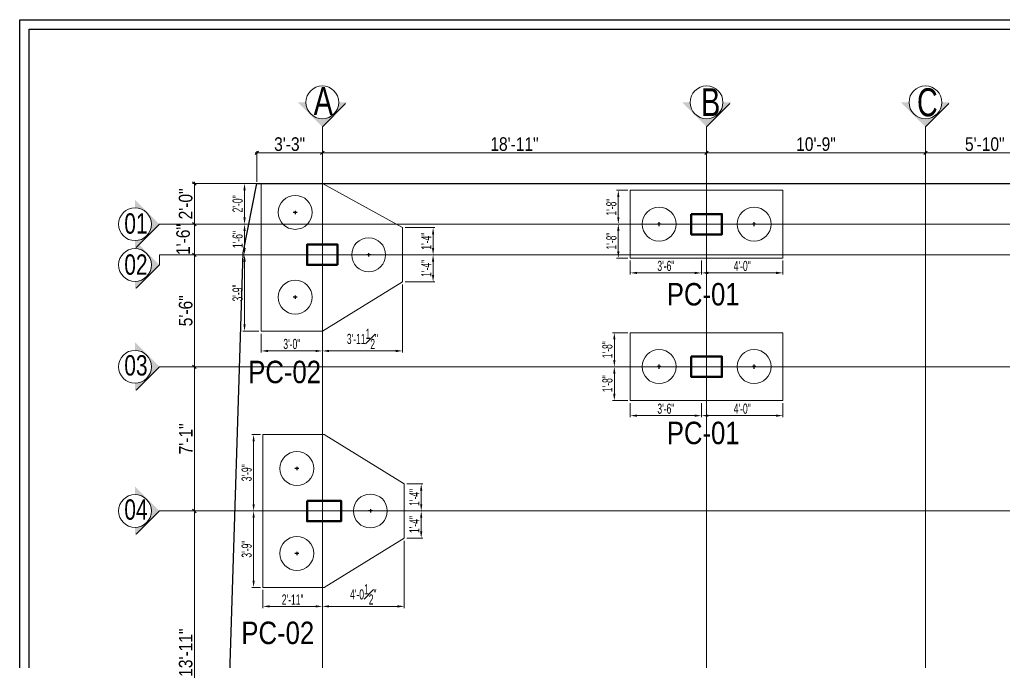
# Model space of a CAD drawing. Extents: x 52891 to 66536, y -48165 to -44533.
# Drawn here: x 54893 to 55474, y -46692 to -46313 of the extents above; entities that cross this region are included whole.
import ezdxf

# ---------------------------------------------------------------- set-up
doc = ezdxf.new("R2010")
doc.units = 0
doc.header["$MEASUREMENT"] = 0
doc.header["$PDMODE"] = 3
doc.layers.get('DEFPOINTS').update_dxf_attribs({"lineweight": 13})
for name, color, linetype, lineweight in [('1-PILE', 173, 'Continuous', 20), ('1-TEXT', 212, 'Continuous', 25), ('COLUMN-1', 1, 'Continuous', 50), ('DIMEN', 8, 'Continuous', 13), ('line', 7, 'Continuous', 15), ('PILE CAP', 183, 'Continuous', 15), ('TEXT', 7, 'Continuous', 13), ('TREE', 84, 'Continuous', 13), ('WALL', 7, 'Continuous', 30)]:
    doc.layers.add(name, color=color, linetype=linetype, lineweight=lineweight)
doc.layers.add('Layer1', color=174, linetype='Continuous')
doc.styles.add('Dimtext', font='ARIALN.TTF')
doc.styles.add('NEW', font='swissck.ttf')
doc.styles.add('ROMAN_SIMPLEX', font='swisscl.ttf')
doc.styles.get("Standard").update_dxf_attribs({"font": 'arial.ttf', "width": 0.6, "height": 6})
doc.dimstyles.new('1-4', dxfattribs={"dimtxt": 6, "dimasz": 4, "dimexe": 1, "dimexo": 1.5, "dimgap": 1, "dimtad": 1, "dimdec": 1, "dimzin": 3, "dimdsep": 46, "dimlunit": 4, "dimtxsty": 'Standard', "dimcen": 0.09, "dimdle": 4, "dimclrd": 252, "dimclre": 252, "dimclrt": 7, "dimadec": 0, "dimazin": 0, "dimtfac": 1, "dimtdec": 1, "dimtofl": 0, "dimtmove": 1, "dimatfit": 3, "dimfxl": 2, "dimfrac": 1, "dimtolj": 1, "dimtzin": 0, "dimlwd": 9, "dimlwe": 9, "dimarcsym": 0})
doc.dimstyles.new('Dim4', dxfattribs={"dimtxt": 8, "dimasz": 2, "dimexe": 1, "dimexo": 1, "dimgap": 1, "dimtad": 1, "dimdec": 0, "dimzin": 3, "dimdsep": 46, "dimlunit": 4, "dimtxsty": 'Dimtext', "dimblk": 'OBLIQUE', "dimcen": 2, "dimdle": 1, "dimclrd": 256, "dimclre": 256, "dimclrt": 3, "dimadec": 0, "dimazin": 1, "dimtm": 1e-09, "dimtfac": 1, "dimtdec": 0, "dimtofl": 0, "dimtmove": 2, "dimatfit": 3, "dimldrblk": 'OBLIQUE', "dimfxl": 6, "dimfrac": 2, "dimtolj": 1, "dimtzin": 0, "dimlwd": -1, "dimlwe": -1, "dimarcsym": 0})

# ---------------------------------------------------------------- blocks, each defined once
blk = doc.blocks.new('_Oblique')
at = {"layer": 'WALL', "color": 0, "lineweight": -2}
blk.add_line((-0.5, -0.5), (0.5, 0.5), dxfattribs=at)
blk = doc.blocks.new('*D1468')
at = {"layer": 'DEFPOINTS', "color": 0}
for p in [(55071.83, -46391.78), (55033.22, -46409.88), (55071.83, -46409.88)]:
    blk.add_point(p, dxfattribs=at)
at = {"layer": 'line'}
for p, q in [((55032.22, -46391.78), (55072.83, -46391.78)), ((55033.22, -46408.88), (55033.22, -46390.78)), ((55071.83, -46408.88), (55071.83, -46390.78))]:
    blk.add_line(p, q, dxfattribs=at)
at = {"layer": 'line', "xscale": 2, "yscale": 2, "zscale": 2, "rotation": 180}
blk.add_blockref('_Oblique', (55033.22, -46391.78), dxfattribs=at)
at = {"layer": 'line', "xscale": 2, "yscale": 2, "zscale": 2}
blk.add_blockref('_Oblique', (55071.83, -46391.78), dxfattribs=at)
at = {"layer": 'line', "color": 3, "insert": (55052.53, -46386.7), "char_height": 8, "attachment_point": 5, "style": 'Dimtext'}
blk.add_mtext('\\A1;3\'-3"', dxfattribs=at)
blk = doc.blocks.new('*D1469')
at = {"layer": 'DEFPOINTS', "color": 0}
for p in [(55298.33, -46391.78), (55071.83, -46409.88), (55298.33, -46409.88)]:
    blk.add_point(p, dxfattribs=at)
at = {"layer": 'line'}
for p, q in [((55070.83, -46391.78), (55299.33, -46391.78)), ((55071.83, -46408.88), (55071.83, -46390.78)), ((55298.33, -46408.88), (55298.33, -46390.78))]:
    blk.add_line(p, q, dxfattribs=at)
at = {"layer": 'line', "xscale": 2, "yscale": 2, "zscale": 2, "rotation": 180}
blk.add_blockref('_Oblique', (55071.83, -46391.78), dxfattribs=at)
at = {"layer": 'line', "xscale": 2, "yscale": 2, "zscale": 2}
blk.add_blockref('_Oblique', (55298.33, -46391.78), dxfattribs=at)
at = {"layer": 'line', "color": 3, "insert": (55185.08, -46386.7), "char_height": 8, "attachment_point": 5, "style": 'Dimtext'}
blk.add_mtext('\\A1;18\'-11"', dxfattribs=at)
blk = doc.blocks.new('*D1470')
at = {"layer": 'DEFPOINTS', "color": 0}
for p in [(55427.33, -46391.78), (55298.33, -46409.88), (55427.33, -46409.88)]:
    blk.add_point(p, dxfattribs=at)
at = {"layer": 'line'}
for p, q in [((55297.33, -46391.78), (55428.33, -46391.78)), ((55298.33, -46408.88), (55298.33, -46390.78)), ((55427.33, -46408.88), (55427.33, -46390.78))]:
    blk.add_line(p, q, dxfattribs=at)
at = {"layer": 'line', "xscale": 2, "yscale": 2, "zscale": 2, "rotation": 180}
blk.add_blockref('_Oblique', (55298.33, -46391.78), dxfattribs=at)
at = {"layer": 'line', "xscale": 2, "yscale": 2, "zscale": 2}
blk.add_blockref('_Oblique', (55427.33, -46391.78), dxfattribs=at)
at = {"layer": 'line', "color": 3, "insert": (55362.83, -46386.7), "char_height": 8, "attachment_point": 5, "style": 'Dimtext'}
blk.add_mtext('\\A1;10\'-9"', dxfattribs=at)
blk = doc.blocks.new('*D1471')
at = {"layer": 'DEFPOINTS', "color": 0}
for p in [(55497.33, -46391.78), (55427.33, -46409.88), (55497.33, -46409.88)]:
    blk.add_point(p, dxfattribs=at)
at = {"layer": 'line'}
for p, q in [((55426.33, -46391.78), (55498.33, -46391.78)), ((55427.33, -46408.88), (55427.33, -46390.78)), ((55497.33, -46408.88), (55497.33, -46390.78))]:
    blk.add_line(p, q, dxfattribs=at)
at = {"layer": 'line', "xscale": 2, "yscale": 2, "zscale": 2, "rotation": 180}
blk.add_blockref('_Oblique', (55427.33, -46391.78), dxfattribs=at)
at = {"layer": 'line', "xscale": 2, "yscale": 2, "zscale": 2}
blk.add_blockref('_Oblique', (55497.33, -46391.78), dxfattribs=at)
at = {"layer": 'line', "color": 3, "insert": (55462.33, -46386.7), "char_height": 8, "attachment_point": 5, "style": 'Dimtext'}
blk.add_mtext('\\A1;5\'-10"', dxfattribs=at)
blk = doc.blocks.new('*D1475')
at = {"layer": 'DEFPOINTS', "color": 0}
for p in [(55033.22, -46409.88), (54996.37, -46433.88), (55033.22, -46433.88)]:
    blk.add_point(p, dxfattribs=at)
at = {"layer": 'line'}
for p, q in [((55032.22, -46409.88), (54995.37, -46409.88)), ((54996.37, -46408.88), (54996.37, -46434.88)), ((55032.22, -46433.88), (54995.37, -46433.88))]:
    blk.add_line(p, q, dxfattribs=at)
at = {"layer": 'line', "xscale": 2, "yscale": 2, "zscale": 2}
for p, rotation in [((54996.37, -46409.88), 90), ((54996.37, -46433.88), 270)]:
    blk.add_blockref('_Oblique', p, dxfattribs=dict(at, rotation=rotation))
at = {"layer": 'line', "color": 3, "insert": (54991.29, -46421.88), "char_height": 8, "attachment_point": 5, "rotation": 90, "style": 'Dimtext'}
blk.add_mtext('\\A1;2\'-0"', dxfattribs=at)
blk = doc.blocks.new('*D1476')
at = {"layer": 'DEFPOINTS', "color": 0}
for p in [(55033.22, -46433.88), (54996.37, -46451.88), (54996.37, -46451.88)]:
    blk.add_point(p, dxfattribs=at)
at = {"layer": 'line'}
for p, q in [((54996.37, -46432.88), (54996.37, -46452.88)), ((55032.22, -46433.88), (54995.37, -46433.88))]:
    blk.add_line(p, q, dxfattribs=at)
at = {"layer": 'line', "xscale": 2, "yscale": 2, "zscale": 2}
for p, rotation in [((54996.37, -46433.88), 90), ((54996.37, -46451.88), 270)]:
    blk.add_blockref('_Oblique', p, dxfattribs=dict(at, rotation=rotation))
at = {"layer": 'line', "color": 3, "insert": (54989.79, -46442.88), "char_height": 8, "attachment_point": 5, "rotation": 90, "style": 'Dimtext'}
blk.add_mtext('\\A1;1\'-6"', dxfattribs=at)
blk = doc.blocks.new('*D1477')
at = {"layer": 'DEFPOINTS', "color": 0}
for p in [(54996.37, -46451.88), (54996.37, -46517.88), (54996.37, -46517.88)]:
    blk.add_point(p, dxfattribs=at)
at = {"layer": 'line'}
blk.add_line((54996.37, -46450.88), (54996.37, -46518.88), dxfattribs=at)
at = {"layer": 'line', "xscale": 2, "yscale": 2, "zscale": 2}
for p, rotation in [((54996.37, -46451.88), 90), ((54996.37, -46517.88), 270)]:
    blk.add_blockref('_Oblique', p, dxfattribs=dict(at, rotation=rotation))
at = {"layer": 'line', "color": 3, "insert": (54991.29, -46484.88), "char_height": 8, "attachment_point": 5, "rotation": 90, "style": 'Dimtext'}
blk.add_mtext('\\A1;5\'-6"', dxfattribs=at)
blk = doc.blocks.new('*D1478')
at = {"layer": 'DEFPOINTS', "color": 0}
for p in [(54996.37, -46517.88), (54996.37, -46602.88), (54996.37, -46602.88)]:
    blk.add_point(p, dxfattribs=at)
at = {"layer": 'line'}
blk.add_line((54996.37, -46516.88), (54996.37, -46603.88), dxfattribs=at)
at = {"layer": 'line', "xscale": 2, "yscale": 2, "zscale": 2}
for p, rotation in [((54996.37, -46517.88), 90), ((54996.37, -46602.88), 270)]:
    blk.add_blockref('_Oblique', p, dxfattribs=dict(at, rotation=rotation))
at = {"layer": 'line', "color": 3, "insert": (54991.35, -46560.38), "char_height": 8, "attachment_point": 5, "rotation": 90, "style": 'Dimtext'}
blk.add_mtext('\\A1;7\'-1"', dxfattribs=at)
blk = doc.blocks.new('*D1479')
at = {"layer": 'DEFPOINTS', "color": 0}
for p in [(54996.37, -46602.88), (54996.37, -46769.88), (55014.28, -46769.88)]:
    blk.add_point(p, dxfattribs=at)
at = {"layer": 'line'}
for p, q in [((54996.37, -46601.88), (54996.37, -46770.88)), ((55013.28, -46769.88), (54995.37, -46769.88))]:
    blk.add_line(p, q, dxfattribs=at)
at = {"layer": 'line', "xscale": 2, "yscale": 2, "zscale": 2}
for p, rotation in [((54996.37, -46602.88), 90), ((54996.37, -46769.88), 270)]:
    blk.add_blockref('_Oblique', p, dxfattribs=dict(at, rotation=rotation))
at = {"layer": 'line', "color": 3, "insert": (54991.29, -46686.38), "char_height": 8, "attachment_point": 5, "rotation": 90, "style": 'Dimtext'}
blk.add_mtext('\\A1;13\'-11"', dxfattribs=at)
blk = doc.blocks.new('*D1481')
at = {"layer": 'DEFPOINTS', "color": 0}
for p in [(55253.33, -46413.79), (55246.31, -46433.79), (55253.33, -46433.79)]:
    blk.add_point(p, dxfattribs=at)
at = {"layer": 'line', "color": 252, "linetype": 'Continuous', "lineweight": 9}
for p, q in [((55251.83, -46413.79), (55245.31, -46413.79)), ((55246.31, -46417.79), (55246.31, -46429.79)), ((55251.83, -46433.79), (55245.31, -46433.79))]:
    blk.add_line(p, q, dxfattribs=at)
at = {"layer": 'line', "color": 252}
for points in [[(55245.64, -46417.79), (55246.97, -46417.79), (55246.31, -46413.79)], [(55245.64, -46429.79), (55246.97, -46429.79), (55246.31, -46433.79)]]:
    blk.add_solid(points, dxfattribs=at)
at = {"layer": 'line', "color": 7, "insert": (55242.24, -46423.79), "char_height": 6, "attachment_point": 5, "rotation": 90}
blk.add_mtext('\\A1;1\'-8"', dxfattribs=at)
blk = doc.blocks.new('*D1482')
at = {"layer": 'DEFPOINTS', "color": 0}
for p in [(55253.33, -46433.79), (55246.31, -46453.79), (55253.33, -46453.79)]:
    blk.add_point(p, dxfattribs=at)
at = {"layer": 'line', "color": 252, "linetype": 'Continuous', "lineweight": 9}
for p, q in [((55251.83, -46433.79), (55245.31, -46433.79)), ((55246.31, -46437.79), (55246.31, -46449.79)), ((55251.83, -46453.79), (55245.31, -46453.79))]:
    blk.add_line(p, q, dxfattribs=at)
at = {"layer": 'line', "color": 252}
for points in [[(55245.64, -46437.79), (55246.97, -46437.79), (55246.31, -46433.79)], [(55245.64, -46449.79), (55246.97, -46449.79), (55246.31, -46453.79)]]:
    blk.add_solid(points, dxfattribs=at)
at = {"layer": 'line', "color": 7, "insert": (55242.24, -46443.79), "char_height": 6, "attachment_point": 5, "rotation": 90}
blk.add_mtext('\\A1;1\'-8"', dxfattribs=at)
blk = doc.blocks.new('*D1483')
at = {"layer": 'DEFPOINTS', "color": 0}
for p in [(55253.33, -46453.79), (55295.33, -46453.79), (55295.33, -46462.55)]:
    blk.add_point(p, dxfattribs=at)
at = {"layer": 'line', "color": 252, "linetype": 'Continuous', "lineweight": 9}
for p, q in [((55253.33, -46455.29), (55253.33, -46463.55)), ((55295.33, -46455.29), (55295.33, -46463.55)), ((55257.33, -46462.55), (55291.33, -46462.55))]:
    blk.add_line(p, q, dxfattribs=at)
at = {"layer": 'line', "color": 252}
for points in [[(55257.33, -46461.88), (55257.33, -46463.22), (55253.33, -46462.55)], [(55291.33, -46461.88), (55291.33, -46463.22), (55295.33, -46462.55)]]:
    blk.add_solid(points, dxfattribs=at)
at = {"layer": 'line', "color": 7, "insert": (55274.33, -46458.48), "char_height": 6, "attachment_point": 5}
blk.add_mtext('\\A1;3\'-6"', dxfattribs=at)
blk = doc.blocks.new('*D1484')
at = {"layer": 'DEFPOINTS', "color": 0}
for p in [(55295.33, -46453.79), (55343.33, -46453.79), (55343.33, -46462.55)]:
    blk.add_point(p, dxfattribs=at)
at = {"layer": 'line', "color": 252, "linetype": 'Continuous', "lineweight": 9}
for p, q in [((55295.33, -46455.29), (55295.33, -46463.55)), ((55343.33, -46455.29), (55343.33, -46463.55)), ((55299.33, -46462.55), (55339.33, -46462.55))]:
    blk.add_line(p, q, dxfattribs=at)
at = {"layer": 'line', "color": 252}
for points in [[(55299.33, -46461.88), (55299.33, -46463.22), (55295.33, -46462.55)], [(55339.33, -46461.88), (55339.33, -46463.22), (55343.33, -46462.55)]]:
    blk.add_solid(points, dxfattribs=at)
at = {"layer": 'line', "color": 7, "insert": (55319.33, -46458.49), "char_height": 6, "attachment_point": 5}
blk.add_mtext('\\A1;4\'-0"', dxfattribs=at)
blk = doc.blocks.new('*D1485')
at = {"layer": 'DEFPOINTS', "color": 0}
for p in [(55253.33, -46537.79), (55295.33, -46537.79), (55295.33, -46546.67)]:
    blk.add_point(p, dxfattribs=at)
at = {"layer": 'line', "color": 252, "linetype": 'Continuous', "lineweight": 9}
for p, q in [((55253.33, -46539.29), (55253.33, -46547.67)), ((55295.33, -46539.29), (55295.33, -46547.67)), ((55257.33, -46546.67), (55291.33, -46546.67))]:
    blk.add_line(p, q, dxfattribs=at)
at = {"layer": 'line', "color": 252}
for points in [[(55257.33, -46546.01), (55257.33, -46547.34), (55253.33, -46546.67)], [(55291.33, -46546.01), (55291.33, -46547.34), (55295.33, -46546.67)]]:
    blk.add_solid(points, dxfattribs=at)
at = {"layer": 'line', "color": 7, "insert": (55274.33, -46542.61), "char_height": 6, "attachment_point": 5}
blk.add_mtext('\\A1;3\'-6"', dxfattribs=at)
blk = doc.blocks.new('*D1486')
at = {"layer": 'DEFPOINTS', "color": 0}
for p in [(55295.33, -46537.79), (55343.33, -46537.79), (55343.33, -46546.67)]:
    blk.add_point(p, dxfattribs=at)
at = {"layer": 'line', "color": 252, "linetype": 'Continuous', "lineweight": 9}
for p, q in [((55295.33, -46539.29), (55295.33, -46547.67)), ((55343.33, -46539.29), (55343.33, -46547.67)), ((55299.33, -46546.67), (55339.33, -46546.67))]:
    blk.add_line(p, q, dxfattribs=at)
at = {"layer": 'line', "color": 252}
for points in [[(55299.33, -46546.01), (55299.33, -46547.34), (55295.33, -46546.67)], [(55339.33, -46546.01), (55339.33, -46547.34), (55343.33, -46546.67)]]:
    blk.add_solid(points, dxfattribs=at)
at = {"layer": 'line', "color": 7, "insert": (55319.33, -46542.61), "char_height": 6, "attachment_point": 5}
blk.add_mtext('\\A1;4\'-0"', dxfattribs=at)
blk = doc.blocks.new('*D1487')
at = {"layer": 'DEFPOINTS', "color": 0}
for p in [(55253.33, -46497.79), (55243.96, -46517.88), (55253.33, -46517.88)]:
    blk.add_point(p, dxfattribs=at)
at = {"layer": 'line', "color": 252, "linetype": 'Continuous', "lineweight": 9}
for p, q in [((55251.83, -46497.79), (55242.96, -46497.79)), ((55243.96, -46501.79), (55243.96, -46513.88)), ((55251.83, -46517.88), (55242.96, -46517.88))]:
    blk.add_line(p, q, dxfattribs=at)
at = {"layer": 'line', "color": 252}
for points in [[(55243.29, -46501.79), (55244.63, -46501.79), (55243.96, -46497.79)], [(55243.29, -46513.88), (55244.63, -46513.88), (55243.96, -46517.88)]]:
    blk.add_solid(points, dxfattribs=at)
at = {"layer": 'line', "color": 7, "insert": (55239.9, -46507.84), "char_height": 6, "attachment_point": 5, "rotation": 90}
blk.add_mtext('\\A1;1\'-8"', dxfattribs=at)
blk = doc.blocks.new('*D1488')
at = {"layer": 'DEFPOINTS', "color": 0}
for p in [(55253.33, -46517.88), (55243.96, -46537.79), (55253.33, -46537.79)]:
    blk.add_point(p, dxfattribs=at)
at = {"layer": 'line', "color": 252, "linetype": 'Continuous', "lineweight": 9}
for p, q in [((55251.83, -46517.88), (55242.96, -46517.88)), ((55243.96, -46521.88), (55243.96, -46533.79)), ((55251.83, -46537.79), (55242.96, -46537.79))]:
    blk.add_line(p, q, dxfattribs=at)
at = {"layer": 'line', "color": 252}
for points in [[(55243.29, -46521.88), (55244.63, -46521.88), (55243.96, -46517.88)], [(55243.29, -46533.79), (55244.63, -46533.79), (55243.96, -46537.79)]]:
    blk.add_solid(points, dxfattribs=at)
at = {"layer": 'line', "color": 7, "insert": (55239.9, -46527.84), "char_height": 6, "attachment_point": 5, "rotation": 90}
blk.add_mtext('\\A1;1\'-8"', dxfattribs=at)
blk = doc.blocks.new('*D1498')
at = {"layer": 'DEFPOINTS', "color": 0}
for p in [(55035.83, -46496.88), (55071.83, -46496.88), (55071.83, -46508.54)]:
    blk.add_point(p, dxfattribs=at)
at = {"layer": 'line', "color": 252, "linetype": 'Continuous', "lineweight": 9}
for p, q in [((55035.83, -46498.38), (55035.83, -46509.54)), ((55071.83, -46498.38), (55071.83, -46509.54)), ((55039.83, -46508.54), (55067.83, -46508.54))]:
    blk.add_line(p, q, dxfattribs=at)
at = {"layer": 'line', "color": 252}
for points in [[(55039.83, -46507.88), (55039.83, -46509.21), (55035.83, -46508.54)], [(55067.83, -46507.88), (55067.83, -46509.21), (55071.83, -46508.54)]]:
    blk.add_solid(points, dxfattribs=at)
at = {"layer": 'line', "color": 7, "insert": (55053.83, -46504.48), "char_height": 6, "attachment_point": 5}
blk.add_mtext('\\A1;3\'-0"', dxfattribs=at)
blk = doc.blocks.new('*D1499')
at = {"layer": 'DEFPOINTS', "color": 0}
for p in [(55119.13, -46467.88), (55071.83, -46496.88), (55119.13, -46508.54)]:
    blk.add_point(p, dxfattribs=at)
at = {"layer": 'line', "color": 252, "linetype": 'Continuous', "lineweight": 9}
for p, q in [((55119.13, -46469.38), (55119.13, -46509.54)), ((55071.83, -46498.38), (55071.83, -46509.54)), ((55075.83, -46508.54), (55115.13, -46508.54))]:
    blk.add_line(p, q, dxfattribs=at)
at = {"layer": 'line', "color": 252}
for points in [[(55075.83, -46507.88), (55075.83, -46509.21), (55071.83, -46508.54)], [(55115.13, -46507.88), (55115.13, -46509.21), (55119.13, -46508.54)]]:
    blk.add_solid(points, dxfattribs=at)
at = {"layer": 'line', "color": 7, "insert": (55095.48, -46501.47), "char_height": 6, "attachment_point": 5}
blk.add_mtext('\\A1;3\'-11{\\H1.000000x;\\S1#2;}"', dxfattribs=at)
blk = doc.blocks.new('*D1500')
at = {"layer": 'DEFPOINTS', "color": 0}
for p in [(55119.13, -46451.88), (55137.11, -46451.88), (55119.13, -46467.88)]:
    blk.add_point(p, dxfattribs=at)
at = {"layer": 'line', "color": 252, "linetype": 'Continuous', "lineweight": 9}
for p, q in [((55120.63, -46451.88), (55138.11, -46451.88)), ((55137.11, -46463.88), (55137.11, -46455.88)), ((55120.63, -46467.88), (55138.11, -46467.88))]:
    blk.add_line(p, q, dxfattribs=at)
at = {"layer": 'line', "color": 252}
for points in [[(55136.45, -46455.88), (55137.78, -46455.88), (55137.11, -46451.88)], [(55136.45, -46463.88), (55137.78, -46463.88), (55137.11, -46467.88)]]:
    blk.add_solid(points, dxfattribs=at)
at = {"layer": 'line', "color": 7, "insert": (55133.1, -46459.88), "char_height": 6, "attachment_point": 5, "rotation": 90}
blk.add_mtext('\\A1;1\'-4"', dxfattribs=at)
blk = doc.blocks.new('*D1501')
at = {"layer": 'DEFPOINTS', "color": 0}
for p in [(55119.13, -46435.88), (55137.11, -46435.88), (55119.13, -46451.88)]:
    blk.add_point(p, dxfattribs=at)
at = {"layer": 'line', "color": 252, "linetype": 'Continuous', "lineweight": 9}
for p, q in [((55120.63, -46435.88), (55138.11, -46435.88)), ((55137.11, -46447.88), (55137.11, -46439.88)), ((55120.63, -46451.88), (55138.11, -46451.88))]:
    blk.add_line(p, q, dxfattribs=at)
at = {"layer": 'line', "color": 252}
for points in [[(55136.45, -46439.88), (55137.78, -46439.88), (55137.11, -46435.88)], [(55136.45, -46447.88), (55137.78, -46447.88), (55137.11, -46451.88)]]:
    blk.add_solid(points, dxfattribs=at)
at = {"layer": 'line', "color": 7, "insert": (55133.1, -46443.88), "char_height": 6, "attachment_point": 5, "rotation": 90}
blk.add_mtext('\\A1;1\'-4"', dxfattribs=at)
blk = doc.blocks.new('*D1502')
at = {"layer": 'DEFPOINTS', "color": 0}
for p in [(55035.83, -46409.88), (55025.97, -46433.88), (55035.83, -46433.88)]:
    blk.add_point(p, dxfattribs=at)
at = {"layer": 'line', "color": 252, "linetype": 'Continuous', "lineweight": 9}
for p, q in [((55034.33, -46409.88), (55024.97, -46409.88)), ((55025.97, -46413.88), (55025.97, -46429.88)), ((55034.33, -46433.88), (55024.97, -46433.88))]:
    blk.add_line(p, q, dxfattribs=at)
at = {"layer": 'line', "color": 252}
for points in [[(55025.3, -46413.88), (55026.64, -46413.88), (55025.97, -46409.88)], [(55025.3, -46429.88), (55026.64, -46429.88), (55025.97, -46433.88)]]:
    blk.add_solid(points, dxfattribs=at)
at = {"layer": 'line', "color": 7, "insert": (55021.91, -46421.88), "char_height": 6, "attachment_point": 5, "rotation": 90}
blk.add_mtext('\\A1;2\'-0"', dxfattribs=at)
blk = doc.blocks.new('*D1503')
at = {"layer": 'DEFPOINTS', "color": 0}
for p in [(55035.83, -46433.88), (55025.97, -46451.88), (55035.83, -46451.88)]:
    blk.add_point(p, dxfattribs=at)
at = {"layer": 'line', "color": 252, "linetype": 'Continuous', "lineweight": 9}
for p, q in [((55034.33, -46433.88), (55024.97, -46433.88)), ((55025.97, -46437.88), (55025.97, -46447.88)), ((55034.33, -46451.88), (55024.97, -46451.88))]:
    blk.add_line(p, q, dxfattribs=at)
at = {"layer": 'line', "color": 252}
for points in [[(55025.3, -46437.88), (55026.64, -46437.88), (55025.97, -46433.88)], [(55025.3, -46447.88), (55026.64, -46447.88), (55025.97, -46451.88)]]:
    blk.add_solid(points, dxfattribs=at)
at = {"layer": 'line', "color": 7, "insert": (55021.91, -46442.88), "char_height": 6, "attachment_point": 5, "rotation": 90}
blk.add_mtext('\\A1;1\'-6"', dxfattribs=at)
blk = doc.blocks.new('*D1504')
at = {"layer": 'DEFPOINTS', "color": 0}
for p in [(55035.83, -46451.88), (55025.97, -46496.88), (55035.83, -46496.88)]:
    blk.add_point(p, dxfattribs=at)
at = {"layer": 'line', "color": 252, "linetype": 'Continuous', "lineweight": 9}
for p, q in [((55034.33, -46451.88), (55024.97, -46451.88)), ((55025.97, -46455.88), (55025.97, -46492.88)), ((55034.33, -46496.88), (55024.97, -46496.88))]:
    blk.add_line(p, q, dxfattribs=at)
at = {"layer": 'line', "color": 252}
for points in [[(55025.3, -46455.88), (55026.64, -46455.88), (55025.97, -46451.88)], [(55025.3, -46492.88), (55026.64, -46492.88), (55025.97, -46496.88)]]:
    blk.add_solid(points, dxfattribs=at)
at = {"layer": 'line', "color": 7, "insert": (55021.9, -46474.38), "char_height": 6, "attachment_point": 5, "rotation": 90}
blk.add_mtext('\\A1;3\'-9"', dxfattribs=at)
blk = doc.blocks.new('*D1505')
at = {"layer": 'DEFPOINTS', "color": 0}
for p in [(55036.83, -46647.88), (55071.83, -46647.88), (55071.83, -46659.1)]:
    blk.add_point(p, dxfattribs=at)
at = {"layer": 'line', "color": 252, "linetype": 'Continuous', "lineweight": 9}
for p, q in [((55036.83, -46649.38), (55036.83, -46660.1)), ((55071.83, -46649.38), (55071.83, -46660.1)), ((55040.83, -46659.1), (55067.83, -46659.1))]:
    blk.add_line(p, q, dxfattribs=at)
at = {"layer": 'line', "color": 252}
for points in [[(55040.83, -46658.43), (55040.83, -46659.76), (55036.83, -46659.1)], [(55067.83, -46658.43), (55067.83, -46659.76), (55071.83, -46659.1)]]:
    blk.add_solid(points, dxfattribs=at)
at = {"layer": 'line', "color": 7, "insert": (55054.33, -46655.08), "char_height": 6, "attachment_point": 5}
blk.add_mtext('\\A1;2\'-11"', dxfattribs=at)
blk = doc.blocks.new('*D1506')
at = {"layer": 'DEFPOINTS', "color": 0}
for p in [(55120.13, -46618.88), (55071.83, -46647.88), (55120.13, -46659.1)]:
    blk.add_point(p, dxfattribs=at)
at = {"layer": 'line', "color": 252, "linetype": 'Continuous', "lineweight": 9}
for p, q in [((55120.13, -46620.38), (55120.13, -46660.1)), ((55071.83, -46649.38), (55071.83, -46660.1)), ((55075.83, -46659.1), (55116.13, -46659.1))]:
    blk.add_line(p, q, dxfattribs=at)
at = {"layer": 'line', "color": 252}
for points in [[(55075.83, -46658.43), (55075.83, -46659.76), (55071.83, -46659.1)], [(55116.13, -46658.43), (55116.13, -46659.76), (55120.13, -46659.1)]]:
    blk.add_solid(points, dxfattribs=at)
at = {"layer": 'line', "color": 7, "insert": (55095.98, -46652.02), "char_height": 6, "attachment_point": 5}
blk.add_mtext('\\A1;4\'-0{\\H1.000000x;\\S1#2;}"', dxfattribs=at)
blk = doc.blocks.new('*D1507')
at = {"layer": 'DEFPOINTS', "color": 0}
for p in [(55036.83, -46557.88), (55031.3, -46602.88), (55036.83, -46602.88)]:
    blk.add_point(p, dxfattribs=at)
at = {"layer": 'line', "color": 252, "linetype": 'Continuous', "lineweight": 9}
for p, q in [((55035.33, -46557.88), (55030.3, -46557.88)), ((55031.3, -46561.88), (55031.3, -46598.88)), ((55035.33, -46602.88), (55030.3, -46602.88))]:
    blk.add_line(p, q, dxfattribs=at)
at = {"layer": 'line', "color": 252}
for points in [[(55030.64, -46561.88), (55031.97, -46561.88), (55031.3, -46557.88)], [(55030.64, -46598.88), (55031.97, -46598.88), (55031.3, -46602.88)]]:
    blk.add_solid(points, dxfattribs=at)
at = {"layer": 'line', "color": 7, "insert": (55027.24, -46580.38), "char_height": 6, "attachment_point": 5, "rotation": 90}
blk.add_mtext('\\A1;3\'-9"', dxfattribs=at)
blk = doc.blocks.new('*D1508')
at = {"layer": 'DEFPOINTS', "color": 0}
for p in [(55036.83, -46602.88), (55031.3, -46647.88), (55036.83, -46647.88)]:
    blk.add_point(p, dxfattribs=at)
at = {"layer": 'line', "color": 252, "linetype": 'Continuous', "lineweight": 9}
for p, q in [((55035.33, -46602.88), (55030.3, -46602.88)), ((55031.3, -46606.88), (55031.3, -46643.88)), ((55035.33, -46647.88), (55030.3, -46647.88))]:
    blk.add_line(p, q, dxfattribs=at)
at = {"layer": 'line', "color": 252}
for points in [[(55030.64, -46606.88), (55031.97, -46606.88), (55031.3, -46602.88)], [(55030.64, -46643.88), (55031.97, -46643.88), (55031.3, -46647.88)]]:
    blk.add_solid(points, dxfattribs=at)
at = {"layer": 'line', "color": 7, "insert": (55027.24, -46625.38), "char_height": 6, "attachment_point": 5, "rotation": 90}
blk.add_mtext('\\A1;3\'-9"', dxfattribs=at)
blk = doc.blocks.new('*D1509')
at = {"layer": 'DEFPOINTS', "color": 0}
for p in [(55120.13, -46586.88), (55120.13, -46602.88), (55130.1, -46602.88)]:
    blk.add_point(p, dxfattribs=at)
at = {"layer": 'line', "color": 252, "linetype": 'Continuous', "lineweight": 9}
for p, q in [((55121.63, -46586.88), (55131.1, -46586.88)), ((55130.1, -46590.88), (55130.1, -46598.88)), ((55121.63, -46602.88), (55131.1, -46602.88))]:
    blk.add_line(p, q, dxfattribs=at)
at = {"layer": 'line', "color": 252}
for points in [[(55129.44, -46590.88), (55130.77, -46590.88), (55130.1, -46586.88)], [(55129.44, -46598.88), (55130.77, -46598.88), (55130.1, -46602.88)]]:
    blk.add_solid(points, dxfattribs=at)
at = {"layer": 'line', "color": 7, "insert": (55126.09, -46594.88), "char_height": 6, "attachment_point": 5, "rotation": 90}
blk.add_mtext('\\A1;1\'-4"', dxfattribs=at)
blk = doc.blocks.new('*D1510')
at = {"layer": 'DEFPOINTS', "color": 0}
for p in [(55120.13, -46602.88), (55120.13, -46618.88), (55130.1, -46618.88)]:
    blk.add_point(p, dxfattribs=at)
at = {"layer": 'line', "color": 252, "linetype": 'Continuous', "lineweight": 9}
for p, q in [((55121.63, -46602.88), (55131.1, -46602.88)), ((55130.1, -46606.88), (55130.1, -46614.88)), ((55121.63, -46618.88), (55131.1, -46618.88))]:
    blk.add_line(p, q, dxfattribs=at)
at = {"layer": 'line', "color": 252}
for points in [[(55129.44, -46606.88), (55130.77, -46606.88), (55130.1, -46602.88)], [(55129.44, -46614.88), (55130.77, -46614.88), (55130.1, -46618.88)]]:
    blk.add_solid(points, dxfattribs=at)
at = {"layer": 'line', "color": 7, "insert": (55126.09, -46610.88), "char_height": 6, "attachment_point": 5, "rotation": 90}
blk.add_mtext('\\A1;1\'-4"', dxfattribs=at)
blk = doc.blocks.new('L')
at = {"layer": 'Layer1', "color": 4}
blk.add_lwpolyline([(-781.98, 548.61), (4.12, 548.61), (4.12, -4.12), (-781.98, -4.12)], close=True, dxfattribs=at)
at = {"layer": 'Layer1', "color": 1}
blk.add_lwpolyline([(-777.86, 544.49), (0, 544.49), (0, 0), (-777.86, 0)], close=True, dxfattribs=at)

msp = doc.modelspace()

# ---------------------------------------------------------------- hatches: boundary and pattern name
at = {"layer": 'line', "linetype": 'Continuous', "ltscale": 10}
h = msp.add_hatch(color=7, dxfattribs=at)
h.paths.add_polyline_path([(55071.83, -46376.46), (55071.83, -46371.71, 0.414214), (55081.5, -46362.04), (55086.25, -46362.04)])
h.paths.add_polyline_path([(55071.83, -46376.46), (55057.41, -46362.04), (55062.16, -46362.04, 0.414214), (55071.83, -46371.71)])
h = msp.add_hatch(color=7, dxfattribs=at)
h.paths.add_polyline_path([(55298.33, -46376.46), (55298.33, -46371.71, 0.414214), (55308, -46362.04), (55312.75, -46362.04)])
h.paths.add_polyline_path([(55298.33, -46376.46), (55283.91, -46362.04), (55288.66, -46362.04, 0.414214), (55298.33, -46371.71)])
h = msp.add_hatch(color=7, dxfattribs=at)
h.paths.add_polyline_path([(55427.33, -46376.46), (55427.33, -46371.71, 0.414214), (55437, -46362.04), (55441.75, -46362.04)])
h.paths.add_polyline_path([(55427.33, -46376.46), (55412.91, -46362.04), (55417.66, -46362.04, 0.414214), (55427.33, -46371.71)])
h = msp.add_hatch(color=7, dxfattribs=at)
h.paths.add_polyline_path([(54975.82, -46433.88), (54971.07, -46433.88, -0.414214), (54961.4, -46443.56), (54961.4, -46448.3)])
h.paths.add_polyline_path([(54975.82, -46433.88), (54961.4, -46419.46), (54961.4, -46424.21, -0.414214), (54971.07, -46433.88)])
h = msp.add_hatch(color=7, dxfattribs=at)
h.paths.add_polyline_path([(54975.82, -46457.88), (54971.07, -46457.88, -0.414214), (54961.4, -46467.56), (54961.4, -46472.3)])
h.paths.add_polyline_path([(54975.82, -46457.88), (54961.4, -46443.46), (54961.4, -46448.21, -0.414214), (54971.07, -46457.88)])
h = msp.add_hatch(color=7, dxfattribs=at)
h.paths.add_polyline_path([(54975.82, -46517.88), (54971.07, -46517.88, -0.414214), (54961.4, -46527.56), (54961.4, -46532.3)])
h.paths.add_polyline_path([(54975.82, -46517.88), (54961.4, -46503.46), (54961.4, -46508.21, -0.414214), (54971.07, -46517.88)])
h = msp.add_hatch(color=7, dxfattribs=at)
h.paths.add_polyline_path([(54975.82, -46602.88), (54971.07, -46602.88, -0.414214), (54961.4, -46612.56), (54961.4, -46617.3)])
h.paths.add_polyline_path([(54975.82, -46602.88), (54961.4, -46588.46), (54961.4, -46593.21, -0.414214), (54971.07, -46602.88)])

# ---------------------------------------------------------------- linework, layer by layer
at = {"layer": '1-PILE', "ltscale": 15}
for centre in [(55055.83, -46426.88), (55270.33, -46433.79), (55326.33, -46433.79), (55099.13, -46451.88), (55055.83, -46476.88), (55270.33, -46517.79), (55326.33, -46517.79), (55056.83, -46577.88), (55100.13, -46602.88), (55056.83, -46627.88)]:
    msp.add_circle(centre, 10, dxfattribs=at)
at = {"layer": 'COLUMN-1'}
for points in [[(55289.33, -46427.88), (55289.33, -46439.88), (55307.33, -46439.88), (55307.33, -46427.88)], [(55080.83, -46457.88), (55080.83, -46445.88), (55062.83, -46445.88), (55062.83, -46457.88)], [(55289.33, -46511.88), (55289.33, -46523.88), (55307.33, -46523.88), (55307.33, -46511.88)], [(55062.83, -46596.88), (55062.83, -46608.88), (55082.83, -46608.88), (55082.83, -46596.88)]]:
    msp.add_lwpolyline(points, close=True, dxfattribs=at)
at = {"layer": 'DIMEN'}
for p, q in [((55071.83, -46376.46), (55071.83, -46884.98)), ((55298.33, -46376.46), (55298.33, -46884.98)), ((55427.33, -46376.46), (55427.33, -46884.98)), ((54975.82, -46433.88), (55909.43, -46433.88)), ((54975.82, -46451.88), (55909.43, -46451.88)), ((54975.82, -46451.88), (54975.82, -46457.88)), ((54975.82, -46517.88), (55909.43, -46517.88)), ((54975.82, -46602.88), (55909.43, -46602.88))]:
    msp.add_line(p, q, dxfattribs=at)
at = {"layer": 'line', "color": 7, "linetype": 'Continuous', "ltscale": 10}
for p, q in [((55085.56, -46362.73), (55071.83, -46376.46)), ((55312.06, -46362.73), (55298.33, -46376.46)), ((55441.06, -46362.73), (55427.33, -46376.46)), ((54962.08, -46447.62), (54975.82, -46433.88)), ((54962.08, -46471.62), (54975.82, -46457.88)), ((54962.08, -46531.62), (54975.82, -46517.88)), ((54962.08, -46616.62), (54975.82, -46602.88))]:
    msp.add_line(p, q, dxfattribs=at)
at = {"layer": 'line', "color": 7, "linetype": 'Continuous', "lineweight": 20, "ltscale": 10}
for centre in [(55071.83, -46362.04), (55298.33, -46362.04), (55427.33, -46362.04), (54961.4, -46433.88), (54961.4, -46457.88), (54961.4, -46517.88), (54961.4, -46602.88)]:
    msp.add_circle(centre, 9.67, dxfattribs=at)
at = {"layer": 'PILE CAP'}
for p, q in [((55253.33, -46453.79), (55253.33, -46413.79)), ((55253.33, -46413.79), (55343.33, -46413.79)), ((55343.33, -46413.79), (55343.33, -46453.79)), ((55253.33, -46453.79), (55343.33, -46453.79)), ((55253.33, -46537.79), (55253.33, -46497.79)), ((55253.33, -46497.79), (55343.33, -46497.79)), ((55343.33, -46497.79), (55343.33, -46537.79)), ((55253.33, -46537.79), (55343.33, -46537.79))]:
    msp.add_line(p, q, dxfattribs=at)
for points in [[(55071.83, -46409.88), (55119.13, -46435.88), (55119.13, -46467.88), (55071.83, -46496.88), (55035.83, -46496.88), (55035.83, -46409.88), (55071.83, -46409.88)], [(55072.83, -46557.88), (55120.13, -46586.88), (55120.13, -46618.88), (55072.83, -46647.88), (55036.83, -46647.88), (55036.83, -46557.88), (55072.83, -46557.88)]]:
    msp.add_lwpolyline(points, dxfattribs=at)
at = {"layer": 'TREE', "color": 1, "lineweight": 25}
for p, q in [((55057.05, -46426.88), (55054.66, -46426.88)), ((55055.83, -46425.89), (55055.83, -46427.86)), ((55270.33, -46435.01), (55270.33, -46432.62)), ((55326.33, -46435.01), (55326.33, -46432.62)), ((55271.32, -46433.79), (55269.36, -46433.79)), ((55327.32, -46433.79), (55325.36, -46433.79)), ((55099.13, -46450.89), (55099.13, -46452.86)), ((55100.36, -46451.88), (55097.96, -46451.88)), ((55057.05, -46476.88), (55054.66, -46476.88)), ((55055.83, -46475.89), (55055.83, -46477.86)), ((55271.32, -46517.79), (55269.36, -46517.79)), ((55270.33, -46519.01), (55270.33, -46516.62)), ((55327.32, -46517.79), (55325.36, -46517.79)), ((55326.33, -46519.01), (55326.33, -46516.62)), ((55058.05, -46577.88), (55055.66, -46577.88)), ((55056.83, -46576.89), (55056.83, -46578.86)), ((55100.13, -46601.89), (55100.13, -46603.86)), ((55101.36, -46602.88), (55098.96, -46602.88)), ((55058.05, -46627.88), (55055.66, -46627.88)), ((55056.83, -46626.89), (55056.83, -46628.86))]:
    msp.add_line(p, q, dxfattribs=at)
at = {"layer": 'WALL', "ltscale": 30}
for p, q in [((55025.08, -46450.76), (55033.22, -46409.88)), ((55033.22, -46409.88), (55866.83, -46409.88)), ((55016.02, -46737.35), (55025.08, -46450.76))]:
    msp.add_line(p, q, dxfattribs=at)

# ---------------------------------------------------------------- block references
at = {"layer": 'WALL', "xscale": 1.370411425996281, "yscale": 1.370411425996281, "zscale": 1.370411425990245}
msp.add_blockref('L', (55965.06, -47065.14), dxfattribs=at)

# ---------------------------------------------------------------- texts
at = {"layer": '1-TEXT', "char_height": 13.224, "width": 35.7213, "attachment_point": 1, "style": 'NEW'}
for s, insert in [('PC-01', (55274.89, -46468.52)), ('PC-02', (55028.13, -46514.33)), ('PC-01', (55274.89, -46550.27)), ('PC-02', (55024.09, -46668.09))]:
    msp.add_mtext(s, dxfattribs=dict(at, insert=insert))
at = {"layer": 'TEXT', "lineweight": 18, "width": 278.5304, "attachment_point": 1, "style": 'ROMAN_SIMPLEX'}
for s, insert, char_height in [('A', (55066.74, -46352.95), 16.49), ('B', (55295.12, -46353.68), 16.49), ('C', (55422.39, -46353.75), 16.49), ('01', (54955.1, -46427.44), 12), ('02', (54955.1, -46451.64), 12), ('03', (54955.1, -46511.03), 12), ('04', (54955.1, -46596.03), 12)]:
    msp.add_mtext(s, dxfattribs=dict(at, insert=insert, char_height=char_height))

# ---------------------------------------------------------------- dimensions: what is measured, and where the dimension line sits
at = {"layer": 'line'}
for base, p1, p2, dimstyle, picture, middle in [((55071.83, -46391.78), (55033.22, -46409.88), (55071.83, -46409.88), 'Dim4', '*D1468', (55052.53, -46386.7)), ((55298.32962196, -46391.78357031), (55071.82962196, -46409.88404765), (55298.32962196, -46409.88404765), 'Dim4', '*D1469', (55185.07962196, -46386.69898641)), ((55427.33, -46391.78), (55298.33, -46409.88), (55427.33, -46409.88), 'Dim4', '*D1470', (55362.83, -46386.7)), ((55497.33, -46391.78), (55427.33, -46409.88), (55497.33, -46409.88), 'Dim4', '*D1471', (55462.33, -46386.7)), ((55295.33, -46462.55), (55253.33, -46453.79), (55295.33, -46453.79), '1-4', '*D1483', (55274.33, -46458.48)), ((55343.33, -46462.55), (55295.33, -46453.79), (55343.33, -46453.79), '1-4', '*D1484', (55319.33, -46458.49)), ((55119.13, -46508.54), (55071.83, -46496.88), (55119.13, -46467.88), '1-4', '*D1499', (55095.48, -46501.47)), ((55071.83, -46508.54), (55035.83, -46496.88), (55071.83, -46496.88), '1-4', '*D1498', (55053.83, -46504.48)), ((55295.33, -46546.67), (55253.33, -46537.79), (55295.33, -46537.79), '1-4', '*D1485', (55274.33, -46542.61)), ((55343.33, -46546.67), (55295.33, -46537.79), (55343.33, -46537.79), '1-4', '*D1486', (55319.33, -46542.61)), ((55120.13, -46659.1), (55071.83, -46647.88), (55120.13, -46618.88), '1-4', '*D1506', (55095.98, -46652.02)), ((55071.83, -46659.1), (55036.83, -46647.88), (55071.83, -46647.88), '1-4', '*D1505', (55054.33, -46655.08))]:
    dim = msp.add_linear_dim(base=base, p1=p1, p2=p2, dimstyle=dimstyle, dxfattribs=at)
    dim.commit()
    dim.dimension.update_dxf_attribs({"geometry": picture, "text_midpoint": middle})
for base, p1, p2, dimstyle, picture, middle in [((54996.37, -46433.88), (55033.22, -46409.88), (55033.22, -46433.88), 'Dim4', '*D1475', (54991.29, -46421.88)), ((55025.97, -46433.88), (55035.83, -46409.88), (55035.83, -46433.88), '1-4', '*D1502', (55021.91, -46421.88)), ((55246.31, -46433.79), (55253.33, -46413.79), (55253.33, -46433.79), '1-4', '*D1481', (55242.24, -46423.79)), ((54996.37, -46451.88), (55033.22, -46433.88), (54996.37, -46451.88), 'Dim4', '*D1476', (54989.79, -46442.88)), ((55025.97, -46451.88), (55035.83, -46433.88), (55035.83, -46451.88), '1-4', '*D1503', (55021.91, -46442.88)), ((55137.11, -46435.88), (55119.13, -46451.88), (55119.13, -46435.88), '1-4', '*D1501', (55133.1, -46443.88)), ((55246.31, -46453.79), (55253.33, -46433.79), (55253.33, -46453.79), '1-4', '*D1482', (55242.24, -46443.79)), ((54996.37, -46517.88), (54996.37, -46451.88), (54996.37, -46517.88), 'Dim4', '*D1477', (54991.29, -46484.88)), ((55137.11, -46451.88), (55119.13, -46467.88), (55119.13, -46451.88), '1-4', '*D1500', (55133.1, -46459.88)), ((55025.97, -46496.88), (55035.83, -46451.88), (55035.83, -46496.88), '1-4', '*D1504', (55021.9, -46474.38)), ((55243.96, -46517.88), (55253.33, -46497.79), (55253.33, -46517.88), '1-4', '*D1487', (55239.9, -46507.84)), ((54996.37, -46602.88), (54996.37, -46517.88), (54996.37, -46602.88), 'Dim4', '*D1478', (54991.35, -46560.38)), ((55243.96, -46537.79), (55253.33, -46517.88), (55253.33, -46537.79), '1-4', '*D1488', (55239.9, -46527.84)), ((55031.3, -46602.88), (55036.83, -46557.88), (55036.83, -46602.88), '1-4', '*D1507', (55027.24, -46580.38)), ((55130.1, -46602.88), (55120.13, -46586.88), (55120.13, -46602.88), '1-4', '*D1509', (55126.09, -46594.88)), ((54996.37, -46769.88), (54996.37, -46602.88), (55014.28, -46769.88), 'Dim4', '*D1479', (54991.29, -46686.38)), ((55130.1, -46618.88), (55120.13, -46602.88), (55120.13, -46618.88), '1-4', '*D1510', (55126.09, -46610.88)), ((55031.3, -46647.88), (55036.83, -46602.88), (55036.83, -46647.88), '1-4', '*D1508', (55027.24, -46625.38))]:
    dim = msp.add_linear_dim(base=base, p1=p1, p2=p2, angle=90, dimstyle=dimstyle, dxfattribs=at)
    dim.commit()
    dim.dimension.update_dxf_attribs({"geometry": picture, "text_midpoint": middle})

doc.saveas('drawing.dxf')
